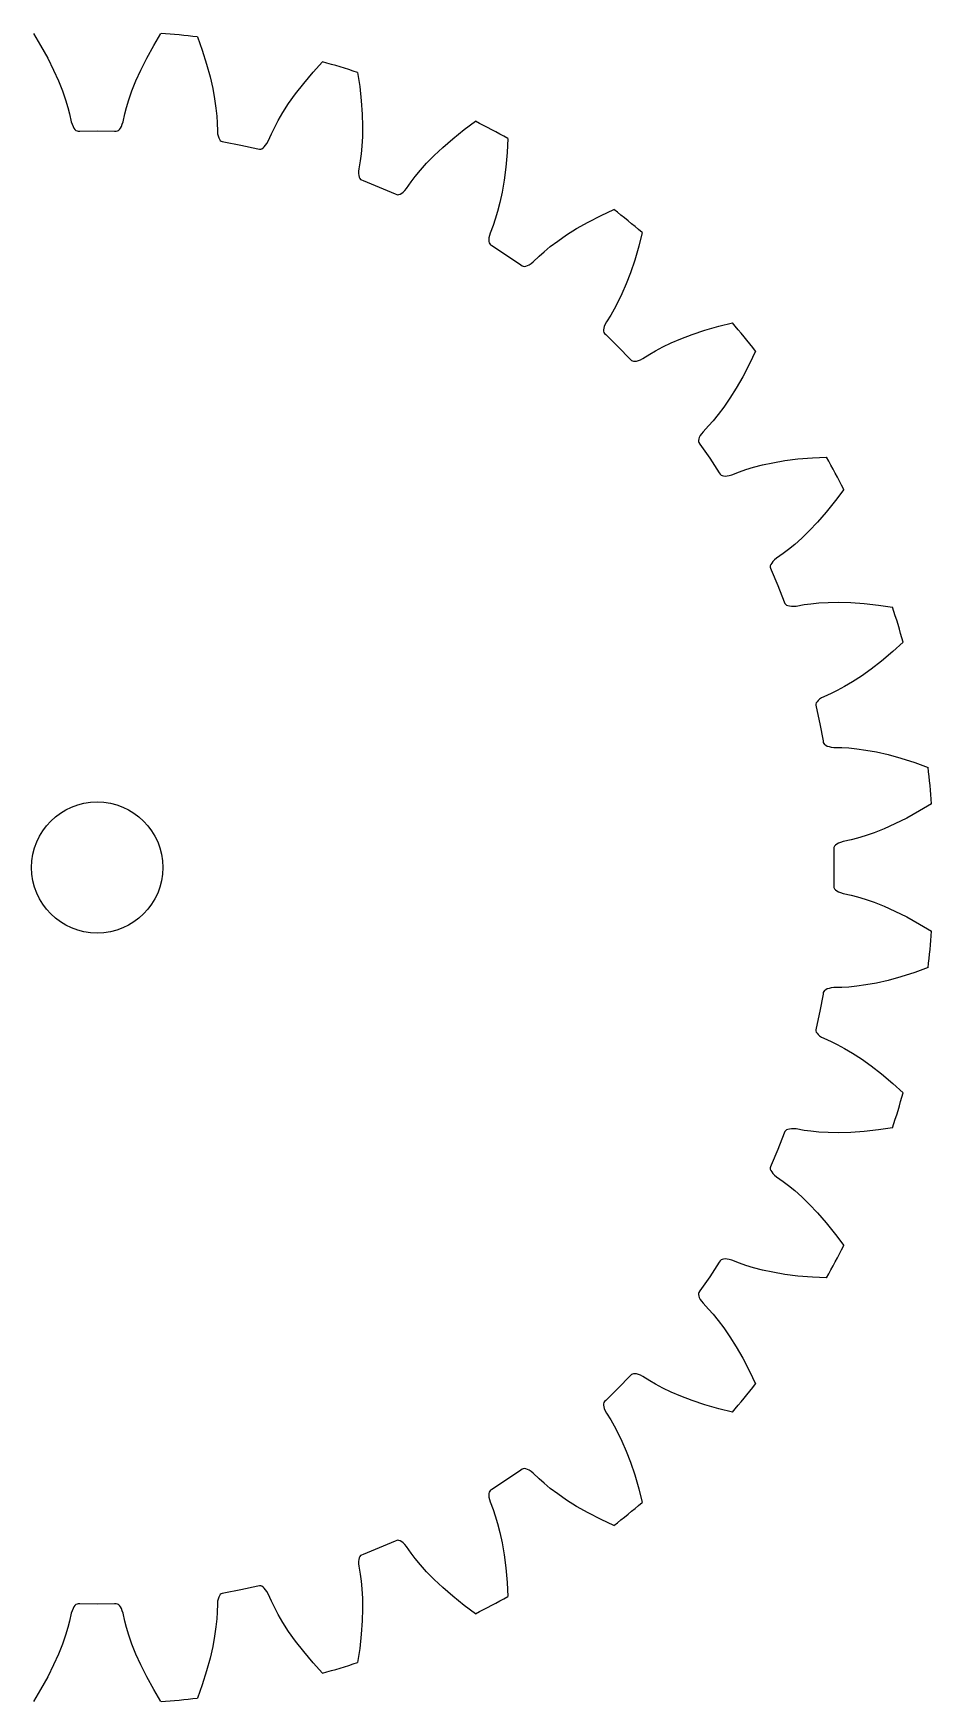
# Model space of a CAD drawing. Extents: x 10.6 to 61.4, y -25.4 to 25.4.
# Drawn here: x 34.1 to 61.4, y -25.4 to 25.4 of the extents above; entities that cross this region are included whole.
import ezdxf

# ---------------------------------------------------------------- set-up
doc = ezdxf.new("R2010")
doc.units = 0

msp = doc.modelspace()

# ---------------------------------------------------------------- linework, layer by layer
msp.add_circle((36, 0), 2)
msp.add_circle((36, 0), 2)
at = {"layer": 'layer0'}
for p, q in [((34.056, 25.426), (34.277, 25.059)), ((34.277, 25.059), (34.492, 24.67)), ((37.508, 24.67), (37.723, 25.059)), ((37.723, 25.059), (37.944, 25.426)), ((39.053, 25.317), (39.199, 24.914)), ((34.492, 24.67), (34.672, 24.309)), ((37.328, 24.309), (37.508, 24.67)), ((39.199, 24.914), (39.334, 24.49)), ((39.334, 24.49), (39.44, 24.101)), ((42.579, 24.242), (42.867, 24.558)), ((34.672, 24.309), (34.82, 23.976)), ((34.82, 23.976), (34.94, 23.674)), ((37.06, 23.674), (37.18, 23.976)), ((37.18, 23.976), (37.328, 24.309)), ((39.44, 24.101), (39.521, 23.745)), ((42.045, 23.583), (42.292, 23.902)), ((42.292, 23.902), (42.579, 24.242)), ((43.934, 24.234), (43.998, 23.811)), ((34.94, 23.674), (35.035, 23.404)), ((35.035, 23.404), (35.105, 23.171)), ((36.895, 23.171), (36.965, 23.404)), ((36.965, 23.404), (37.06, 23.674)), ((39.521, 23.745), (39.579, 23.426)), ((39.579, 23.426), (39.619, 23.143)), ((41.834, 23.285), (42.045, 23.583)), ((43.998, 23.811), (44.047, 23.369)), ((35.105, 23.171), (35.157, 22.971)), ((35.157, 22.971), (35.212, 22.728)), ((36.788, 22.728), (36.843, 22.971)), ((36.843, 22.971), (36.895, 23.171)), ((39.619, 23.143), (39.643, 22.9)), ((39.643, 22.9), (39.655, 22.694)), ((41.513, 22.766), (41.658, 23.012)), ((41.658, 23.012), (41.834, 23.285)), ((44.047, 23.369), (44.075, 22.967)), ((44.075, 22.967), (44.085, 22.602)), ((35.212, 22.728), (35.237, 22.654)), ((35.237, 22.654), (35.263, 22.591)), ((35.263, 22.591), (35.292, 22.539)), ((35.292, 22.539), (35.322, 22.498)), ((35.322, 22.498), (35.354, 22.468)), ((35.354, 22.468), (35.386, 22.45)), ((35.386, 22.45), (35.419, 22.443)), ((35.419, 22.443), (35.472, 22.444)), ((35.472, 22.444), (36, 22.45)), ((36, 22.45), (36.528, 22.444)), ((36.528, 22.444), (36.581, 22.443)), ((36.581, 22.443), (36.614, 22.45)), ((36.614, 22.45), (36.646, 22.468)), ((36.646, 22.468), (36.678, 22.498)), ((36.678, 22.498), (36.708, 22.539)), ((36.708, 22.539), (36.737, 22.591)), ((36.737, 22.591), (36.763, 22.654)), ((36.763, 22.654), (36.788, 22.728)), ((39.655, 22.694), (39.662, 22.445)), ((39.662, 22.445), (39.671, 22.368)), ((41.308, 22.365), (41.398, 22.551)), ((41.398, 22.551), (41.513, 22.766)), ((44.085, 22.602), (44.081, 22.277)), ((46.834, 22.215), (47.182, 22.493)), ((47.182, 22.493), (47.526, 22.746)), ((39.671, 22.368), (39.685, 22.301)), ((39.685, 22.301), (39.703, 22.244)), ((39.703, 22.244), (39.724, 22.198)), ((39.724, 22.198), (39.75, 22.163)), ((39.75, 22.163), (39.778, 22.138)), ((39.778, 22.138), (39.808, 22.125)), ((39.808, 22.125), (39.861, 22.116)), ((39.861, 22.116), (40.38, 22.019)), ((40.38, 22.019), (40.896, 21.91)), ((40.896, 21.91), (40.949, 21.898)), ((40.949, 21.898), (40.982, 21.899)), ((40.982, 21.899), (41.017, 21.911)), ((41.017, 21.911), (41.054, 21.934)), ((41.054, 21.934), (41.092, 21.968)), ((41.092, 21.968), (41.13, 22.013)), ((41.13, 22.013), (41.168, 22.07)), ((41.168, 22.07), (41.206, 22.138)), ((41.206, 22.138), (41.308, 22.365)), ((44.065, 21.992), (44.041, 21.749)), ((44.081, 22.277), (44.065, 21.992)), ((46.265, 21.699), (46.53, 21.95)), ((46.53, 21.95), (46.834, 22.215)), ((48.509, 22.221), (48.49, 21.793)), ((44.012, 21.545), (43.97, 21.299)), ((44.041, 21.749), (44.012, 21.545)), ((45.848, 21.253), (46.039, 21.466)), ((46.039, 21.466), (46.265, 21.699)), ((48.49, 21.793), (48.452, 21.35)), ((43.97, 21.299), (43.964, 21.222)), ((43.964, 21.222), (43.964, 21.153)), ((43.964, 21.153), (43.971, 21.094)), ((43.971, 21.094), (43.984, 21.045)), ((43.984, 21.045), (44.001, 21.005)), ((44.001, 21.005), (44.024, 20.976)), ((44.024, 20.976), (44.051, 20.957)), ((44.051, 20.957), (44.101, 20.937)), ((44.101, 20.937), (44.591, 20.741)), ((45.425, 20.696), (45.569, 20.9)), ((45.569, 20.9), (45.694, 21.065)), ((45.694, 21.065), (45.848, 21.253)), ((48.401, 20.95), (48.339, 20.59)), ((48.452, 21.35), (48.401, 20.95)), ((44.591, 20.741), (45.076, 20.534)), ((45.076, 20.534), (45.126, 20.512)), ((45.126, 20.512), (45.158, 20.506)), ((45.158, 20.506), (45.195, 20.511)), ((45.195, 20.511), (45.236, 20.526)), ((45.236, 20.526), (45.279, 20.552)), ((45.279, 20.552), (45.326, 20.589)), ((45.326, 20.589), (45.375, 20.637)), ((45.375, 20.637), (45.425, 20.696)), ((48.339, 20.59), (48.271, 20.273)), ((48.2, 19.996), (48.129, 19.763)), ((48.271, 20.273), (48.2, 19.996)), ((50.96, 19.674), (51.355, 19.879)), ((51.355, 19.879), (51.742, 20.06)), ((47.972, 19.335), (47.951, 19.26)), ((48.061, 19.568), (47.972, 19.335)), ((48.129, 19.763), (48.061, 19.568)), ((50.301, 19.28), (50.61, 19.474)), ((50.61, 19.474), (50.96, 19.674)), ((52.604, 19.354), (52.501, 18.938)), ((47.938, 19.193), (47.933, 19.134)), ((47.933, 19.134), (47.936, 19.083)), ((47.936, 19.083), (47.946, 19.041)), ((47.951, 19.26), (47.938, 19.193)), ((47.946, 19.041), (47.962, 19.008)), ((47.962, 19.008), (47.985, 18.983)), ((47.985, 18.983), (48.03, 18.955)), ((48.03, 18.955), (48.473, 18.666)), ((49.617, 18.769), (49.806, 18.924)), ((49.806, 18.924), (50.034, 19.095)), ((50.034, 19.095), (50.301, 19.28)), ((52.501, 18.938), (52.378, 18.511)), ((48.473, 18.666), (48.908, 18.368)), ((48.908, 18.368), (48.952, 18.337)), ((48.952, 18.337), (48.983, 18.325)), ((48.983, 18.325), (49.02, 18.323)), ((49.02, 18.323), (49.063, 18.33)), ((49.063, 18.33), (49.111, 18.347)), ((49.111, 18.347), (49.163, 18.374)), ((49.163, 18.374), (49.221, 18.412)), ((49.221, 18.412), (49.282, 18.46)), ((49.282, 18.46), (49.463, 18.631)), ((49.463, 18.631), (49.617, 18.769)), ((52.378, 18.511), (52.25, 18.128)), ((52.25, 18.128), (52.119, 17.787)), ((51.991, 17.489), (51.867, 17.232)), ((52.119, 17.787), (51.991, 17.489)), ((51.647, 16.839), (51.514, 16.628)), ((51.752, 17.017), (51.647, 16.839)), ((51.867, 17.232), (51.752, 17.017)), ((51.437, 16.438), (51.429, 16.388)), ((51.429, 16.388), (51.431, 16.345)), ((51.431, 16.345), (51.44, 16.309)), ((51.453, 16.495), (51.437, 16.438)), ((51.44, 16.309), (51.458, 16.281)), ((51.479, 16.559), (51.453, 16.495)), ((51.458, 16.281), (51.497, 16.243)), ((51.514, 16.628), (51.479, 16.559)), ((54.128, 16.25), (54.511, 16.378)), ((54.511, 16.378), (54.938, 16.501)), ((54.938, 16.501), (55.354, 16.604)), ((51.497, 16.243), (51.875, 15.875)), ((51.875, 15.875), (52.243, 15.497)), ((53.017, 15.752), (53.232, 15.867)), ((53.232, 15.867), (53.489, 15.991)), ((53.489, 15.991), (53.787, 16.119)), ((53.787, 16.119), (54.128, 16.25)), ((52.243, 15.497), (52.281, 15.458)), ((52.281, 15.458), (52.309, 15.44)), ((52.309, 15.44), (52.345, 15.431)), ((52.345, 15.431), (52.388, 15.429)), ((52.388, 15.429), (52.438, 15.437)), ((52.438, 15.437), (52.495, 15.453)), ((52.495, 15.453), (52.559, 15.479)), ((52.559, 15.479), (52.628, 15.514)), ((52.628, 15.514), (52.839, 15.647)), ((52.839, 15.647), (53.017, 15.752)), ((55.879, 15.355), (55.674, 14.96)), ((56.06, 15.742), (55.879, 15.355)), ((55.674, 14.96), (55.474, 14.61)), ((55.28, 14.301), (55.095, 14.034)), ((55.474, 14.61), (55.28, 14.301)), ((54.924, 13.806), (54.769, 13.617)), ((55.095, 14.034), (54.924, 13.806)), ((54.46, 13.282), (54.412, 13.221)), ((54.631, 13.463), (54.46, 13.282)), ((54.769, 13.617), (54.631, 13.463)), ((54.33, 13.063), (54.323, 13.02)), ((54.323, 13.02), (54.325, 12.983)), ((54.325, 12.983), (54.337, 12.952)), ((54.347, 13.111), (54.33, 13.063)), ((54.337, 12.952), (54.368, 12.908)), ((54.374, 13.163), (54.347, 13.111)), ((54.368, 12.908), (54.666, 12.473)), ((54.412, 13.221), (54.374, 13.163)), ((54.666, 12.473), (54.955, 12.03)), ((55.996, 12.2), (56.273, 12.271)), ((56.273, 12.271), (56.59, 12.339)), ((56.59, 12.339), (56.95, 12.401)), ((56.95, 12.401), (57.35, 12.452)), ((57.35, 12.452), (57.793, 12.49)), ((57.793, 12.49), (58.221, 12.509)), ((54.955, 12.03), (54.983, 11.985)), ((54.983, 11.985), (55.008, 11.962)), ((55.008, 11.962), (55.041, 11.946)), ((55.041, 11.946), (55.083, 11.936)), ((55.083, 11.936), (55.134, 11.933)), ((55.134, 11.933), (55.193, 11.938)), ((55.193, 11.938), (55.26, 11.951)), ((55.26, 11.951), (55.335, 11.972)), ((55.335, 11.972), (55.568, 12.061)), ((55.568, 12.061), (55.763, 12.129)), ((55.763, 12.129), (55.996, 12.2)), ((58.746, 11.526), (58.493, 11.182)), ((58.215, 10.834), (57.95, 10.53)), ((58.493, 11.182), (58.215, 10.834)), ((57.699, 10.265), (57.466, 10.039)), ((57.95, 10.53), (57.699, 10.265)), ((57.065, 9.694), (56.9, 9.569)), ((57.253, 9.848), (57.065, 9.694)), ((57.466, 10.039), (57.253, 9.848)), ((56.511, 9.195), (56.506, 9.158)), ((56.506, 9.158), (56.512, 9.126)), ((56.526, 9.236), (56.511, 9.195)), ((56.552, 9.279), (56.526, 9.236)), ((56.589, 9.326), (56.552, 9.279)), ((56.637, 9.375), (56.589, 9.326)), ((56.696, 9.425), (56.637, 9.375)), ((56.9, 9.569), (56.696, 9.425)), ((56.512, 9.126), (56.534, 9.076)), ((56.534, 9.076), (56.741, 8.591)), ((56.741, 8.591), (56.937, 8.101)), ((56.937, 8.101), (56.957, 8.051)), ((56.957, 8.051), (56.976, 8.024)), ((56.976, 8.024), (57.005, 8.001)), ((57.005, 8.001), (57.045, 7.984)), ((57.045, 7.984), (57.094, 7.971)), ((57.094, 7.971), (57.153, 7.964)), ((57.153, 7.964), (57.222, 7.964)), ((57.222, 7.964), (57.299, 7.97)), ((57.299, 7.97), (57.545, 8.012)), ((57.545, 8.012), (57.749, 8.041)), ((57.749, 8.041), (57.992, 8.065)), ((57.992, 8.065), (58.277, 8.081)), ((58.277, 8.081), (58.602, 8.085)), ((58.602, 8.085), (58.967, 8.075)), ((58.967, 8.075), (59.369, 8.047)), ((59.369, 8.047), (59.811, 7.998)), ((59.811, 7.998), (60.234, 7.934)), ((60.558, 6.867), (60.242, 6.579)), ((59.902, 6.292), (59.583, 6.045)), ((60.242, 6.579), (59.902, 6.292)), ((59.012, 5.658), (58.766, 5.513)), ((59.285, 5.834), (59.012, 5.658)), ((59.583, 6.045), (59.285, 5.834)), ((57.968, 5.092), (57.934, 5.054)), ((58.013, 5.13), (57.968, 5.092)), ((58.07, 5.168), (58.013, 5.13)), ((58.138, 5.206), (58.07, 5.168)), ((58.365, 5.308), (58.138, 5.206)), ((58.551, 5.398), (58.365, 5.308)), ((58.766, 5.513), (58.551, 5.398)), ((57.899, 4.982), (57.898, 4.949)), ((57.898, 4.949), (57.91, 4.896)), ((57.911, 5.017), (57.899, 4.982)), ((57.91, 4.896), (58.019, 4.38)), ((57.934, 5.054), (57.911, 5.017)), ((58.019, 4.38), (58.116, 3.861)), ((58.116, 3.861), (58.125, 3.808)), ((58.125, 3.808), (58.138, 3.778)), ((58.138, 3.778), (58.163, 3.75)), ((58.163, 3.75), (58.198, 3.724)), ((58.198, 3.724), (58.244, 3.703)), ((58.244, 3.703), (58.301, 3.685)), ((58.301, 3.685), (58.368, 3.671)), ((58.368, 3.671), (58.445, 3.662)), ((58.445, 3.662), (58.694, 3.655)), ((58.694, 3.655), (58.9, 3.643)), ((58.9, 3.643), (59.143, 3.619)), ((59.143, 3.619), (59.426, 3.579)), ((59.426, 3.579), (59.745, 3.521)), ((59.745, 3.521), (60.101, 3.44)), ((60.101, 3.44), (60.49, 3.334)), ((60.49, 3.334), (60.914, 3.199)), ((60.914, 3.199), (61.317, 3.053)), ((61.059, 1.723), (60.67, 1.508)), ((61.426, 1.944), (61.059, 1.723)), ((59.674, 1.06), (59.404, 0.965)), ((59.976, 1.18), (59.674, 1.06)), ((60.309, 1.328), (59.976, 1.18)), ((60.67, 1.508), (60.309, 1.328)), ((58.45, 0.614), (58.443, 0.581)), ((58.443, 0.581), (58.444, 0.528)), ((58.444, 0.528), (58.45, 0)), ((58.468, 0.646), (58.45, 0.614)), ((58.498, 0.678), (58.468, 0.646)), ((58.539, 0.708), (58.498, 0.678)), ((58.591, 0.737), (58.539, 0.708)), ((58.654, 0.763), (58.591, 0.737)), ((58.728, 0.788), (58.654, 0.763)), ((58.971, 0.843), (58.728, 0.788)), ((59.171, 0.895), (58.971, 0.843)), ((59.404, 0.965), (59.171, 0.895)), ((58.45, 0), (58.444, -0.528)), ((58.444, -0.528), (58.443, -0.581)), ((58.443, -0.581), (58.45, -0.614)), ((58.45, -0.614), (58.468, -0.646)), ((58.468, -0.646), (58.498, -0.678)), ((58.498, -0.678), (58.539, -0.708)), ((58.539, -0.708), (58.591, -0.737)), ((58.591, -0.737), (58.654, -0.763)), ((58.654, -0.763), (58.728, -0.788)), ((58.728, -0.788), (58.971, -0.843)), ((58.971, -0.843), (59.171, -0.895)), ((59.171, -0.895), (59.404, -0.965)), ((59.404, -0.965), (59.674, -1.06)), ((59.674, -1.06), (59.976, -1.18)), ((59.976, -1.18), (60.309, -1.328)), ((60.309, -1.328), (60.67, -1.508)), ((60.67, -1.508), (61.059, -1.723)), ((61.059, -1.723), (61.426, -1.944)), ((59.745, -3.521), (59.426, -3.579)), ((60.101, -3.44), (59.745, -3.521)), ((60.49, -3.334), (60.101, -3.44)), ((60.914, -3.199), (60.49, -3.334)), ((61.317, -3.053), (60.914, -3.199)), ((58.116, -3.861), (58.019, -4.38)), ((58.125, -3.808), (58.116, -3.861)), ((58.138, -3.778), (58.125, -3.808)), ((58.163, -3.75), (58.138, -3.778)), ((58.198, -3.724), (58.163, -3.75)), ((58.244, -3.703), (58.198, -3.724)), ((58.301, -3.685), (58.244, -3.703)), ((58.368, -3.671), (58.301, -3.685)), ((58.445, -3.662), (58.368, -3.671)), ((58.694, -3.655), (58.445, -3.662)), ((58.9, -3.643), (58.694, -3.655)), ((59.143, -3.619), (58.9, -3.643)), ((59.426, -3.579), (59.143, -3.619)), ((58.019, -4.38), (57.91, -4.896)), ((57.91, -4.896), (57.898, -4.949)), ((57.898, -4.949), (57.899, -4.982)), ((57.899, -4.982), (57.911, -5.017)), ((57.911, -5.017), (57.934, -5.054)), ((57.934, -5.054), (57.968, -5.092)), ((57.968, -5.092), (58.013, -5.13)), ((58.013, -5.13), (58.07, -5.168)), ((58.07, -5.168), (58.138, -5.206)), ((58.138, -5.206), (58.365, -5.308)), ((58.365, -5.308), (58.551, -5.398)), ((58.551, -5.398), (58.766, -5.513)), ((58.766, -5.513), (59.012, -5.658)), ((59.012, -5.658), (59.285, -5.834)), ((59.285, -5.834), (59.583, -6.045)), ((59.583, -6.045), (59.902, -6.292)), ((59.902, -6.292), (60.242, -6.579)), ((60.242, -6.579), (60.558, -6.867)), ((56.937, -8.101), (56.741, -8.591)), ((56.957, -8.051), (56.937, -8.101)), ((56.976, -8.024), (56.957, -8.051)), ((57.005, -8.001), (56.976, -8.024)), ((57.045, -7.984), (57.005, -8.001)), ((57.094, -7.971), (57.045, -7.984)), ((57.153, -7.964), (57.094, -7.971)), ((57.222, -7.964), (57.153, -7.964)), ((57.299, -7.97), (57.222, -7.964)), ((57.545, -8.012), (57.299, -7.97)), ((57.749, -8.041), (57.545, -8.012)), ((57.992, -8.065), (57.749, -8.041)), ((58.277, -8.081), (57.992, -8.065)), ((58.602, -8.085), (58.277, -8.081)), ((58.967, -8.075), (58.602, -8.085)), ((59.369, -8.047), (58.967, -8.075)), ((59.811, -7.998), (59.369, -8.047)), ((60.234, -7.934), (59.811, -7.998)), ((56.741, -8.591), (56.534, -9.076)), ((56.512, -9.126), (56.506, -9.158)), ((56.534, -9.076), (56.512, -9.126)), ((56.506, -9.158), (56.511, -9.195)), ((56.511, -9.195), (56.526, -9.236)), ((56.526, -9.236), (56.552, -9.279)), ((56.552, -9.279), (56.589, -9.326)), ((56.589, -9.326), (56.637, -9.375)), ((56.637, -9.375), (56.696, -9.425)), ((56.696, -9.425), (56.9, -9.569)), ((56.9, -9.569), (57.065, -9.694)), ((57.065, -9.694), (57.253, -9.848)), ((57.253, -9.848), (57.466, -10.039)), ((57.466, -10.039), (57.699, -10.265)), ((57.699, -10.265), (57.95, -10.53)), ((57.95, -10.53), (58.215, -10.834)), ((58.215, -10.834), (58.493, -11.182)), ((58.493, -11.182), (58.746, -11.526)), ((54.955, -12.03), (54.666, -12.473)), ((54.983, -11.985), (54.955, -12.03)), ((55.008, -11.962), (54.983, -11.985)), ((55.041, -11.946), (55.008, -11.962)), ((55.083, -11.936), (55.041, -11.946)), ((55.134, -11.933), (55.083, -11.936)), ((55.193, -11.938), (55.134, -11.933)), ((55.26, -11.951), (55.193, -11.938)), ((55.335, -11.972), (55.26, -11.951)), ((55.568, -12.061), (55.335, -11.972)), ((55.763, -12.129), (55.568, -12.061)), ((55.996, -12.2), (55.763, -12.129)), ((56.273, -12.271), (55.996, -12.2)), ((54.666, -12.473), (54.368, -12.908)), ((56.59, -12.339), (56.273, -12.271)), ((56.95, -12.401), (56.59, -12.339)), ((57.35, -12.452), (56.95, -12.401)), ((57.793, -12.49), (57.35, -12.452)), ((58.221, -12.509), (57.793, -12.49)), ((54.325, -12.983), (54.323, -13.02)), ((54.323, -13.02), (54.33, -13.063)), ((54.337, -12.952), (54.325, -12.983)), ((54.33, -13.063), (54.347, -13.111)), ((54.368, -12.908), (54.337, -12.952)), ((54.347, -13.111), (54.374, -13.163)), ((54.374, -13.163), (54.412, -13.221)), ((54.412, -13.221), (54.46, -13.282)), ((54.46, -13.282), (54.631, -13.463)), ((54.631, -13.463), (54.769, -13.617)), ((54.769, -13.617), (54.924, -13.806)), ((54.924, -13.806), (55.095, -14.034)), ((55.095, -14.034), (55.28, -14.301)), ((55.28, -14.301), (55.474, -14.61)), ((55.474, -14.61), (55.674, -14.96)), ((55.674, -14.96), (55.879, -15.355)), ((52.243, -15.497), (51.875, -15.875)), ((52.281, -15.458), (52.243, -15.497)), ((52.309, -15.44), (52.281, -15.458)), ((52.345, -15.431), (52.309, -15.44)), ((52.388, -15.429), (52.345, -15.431)), ((52.438, -15.437), (52.388, -15.429)), ((52.495, -15.453), (52.438, -15.437)), ((52.559, -15.479), (52.495, -15.453)), ((52.628, -15.514), (52.559, -15.479)), ((52.839, -15.647), (52.628, -15.514)), ((53.017, -15.752), (52.839, -15.647)), ((53.232, -15.867), (53.017, -15.752)), ((55.879, -15.355), (56.06, -15.742)), ((51.497, -16.243), (51.458, -16.281)), ((51.875, -15.875), (51.497, -16.243)), ((53.489, -15.991), (53.232, -15.867)), ((53.787, -16.119), (53.489, -15.991)), ((54.128, -16.25), (53.787, -16.119)), ((54.511, -16.378), (54.128, -16.25)), ((51.431, -16.345), (51.429, -16.388)), ((51.429, -16.388), (51.437, -16.438)), ((51.44, -16.309), (51.431, -16.345)), ((51.437, -16.438), (51.453, -16.495)), ((51.458, -16.281), (51.44, -16.309)), ((51.453, -16.495), (51.479, -16.559)), ((51.479, -16.559), (51.514, -16.628)), ((51.514, -16.628), (51.647, -16.839)), ((54.938, -16.501), (54.511, -16.378)), ((55.354, -16.604), (54.938, -16.501)), ((51.647, -16.839), (51.752, -17.017)), ((51.752, -17.017), (51.867, -17.232)), ((51.867, -17.232), (51.991, -17.489)), ((51.991, -17.489), (52.119, -17.787)), ((52.119, -17.787), (52.25, -18.128)), ((52.25, -18.128), (52.378, -18.511)), ((48.473, -18.666), (48.03, -18.955)), ((48.908, -18.368), (48.473, -18.666)), ((48.952, -18.337), (48.908, -18.368)), ((48.983, -18.325), (48.952, -18.337)), ((49.02, -18.323), (48.983, -18.325)), ((49.063, -18.33), (49.02, -18.323)), ((49.111, -18.347), (49.063, -18.33)), ((49.163, -18.374), (49.111, -18.347)), ((49.221, -18.412), (49.163, -18.374)), ((49.282, -18.46), (49.221, -18.412)), ((49.463, -18.631), (49.282, -18.46)), ((49.617, -18.769), (49.463, -18.631)), ((49.806, -18.924), (49.617, -18.769)), ((52.378, -18.511), (52.501, -18.938)), ((47.936, -19.083), (47.933, -19.134)), ((47.933, -19.134), (47.938, -19.193)), ((47.946, -19.041), (47.936, -19.083)), ((47.938, -19.193), (47.951, -19.26)), ((47.962, -19.008), (47.946, -19.041)), ((47.951, -19.26), (47.972, -19.335)), ((47.985, -18.983), (47.962, -19.008)), ((48.03, -18.955), (47.985, -18.983)), ((50.034, -19.095), (49.806, -18.924)), ((50.301, -19.28), (50.034, -19.095)), ((50.61, -19.474), (50.301, -19.28)), ((52.501, -18.938), (52.604, -19.354)), ((47.972, -19.335), (48.061, -19.568)), ((48.061, -19.568), (48.129, -19.763)), ((48.129, -19.763), (48.2, -19.996)), ((50.96, -19.674), (50.61, -19.474)), ((51.355, -19.879), (50.96, -19.674)), ((48.2, -19.996), (48.271, -20.273)), ((48.271, -20.273), (48.339, -20.59)), ((51.742, -20.06), (51.355, -19.879)), ((44.591, -20.741), (44.101, -20.937)), ((45.076, -20.534), (44.591, -20.741)), ((45.126, -20.512), (45.076, -20.534)), ((45.158, -20.506), (45.126, -20.512)), ((45.195, -20.511), (45.158, -20.506)), ((45.236, -20.526), (45.195, -20.511)), ((45.279, -20.552), (45.236, -20.526)), ((45.326, -20.589), (45.279, -20.552)), ((45.375, -20.637), (45.326, -20.589)), ((45.425, -20.696), (45.375, -20.637)), ((45.569, -20.9), (45.425, -20.696)), ((48.339, -20.59), (48.401, -20.95)), ((43.971, -21.094), (43.964, -21.153)), ((43.964, -21.153), (43.964, -21.222)), ((43.964, -21.222), (43.97, -21.299)), ((43.97, -21.299), (44.012, -21.545)), ((43.984, -21.045), (43.971, -21.094)), ((44.001, -21.005), (43.984, -21.045)), ((44.024, -20.976), (44.001, -21.005)), ((44.051, -20.957), (44.024, -20.976)), ((44.101, -20.937), (44.051, -20.957)), ((45.694, -21.065), (45.569, -20.9)), ((45.848, -21.253), (45.694, -21.065)), ((46.039, -21.466), (45.848, -21.253)), ((48.401, -20.95), (48.452, -21.35)), ((48.452, -21.35), (48.49, -21.793)), ((44.012, -21.545), (44.041, -21.749)), ((44.041, -21.749), (44.065, -21.992)), ((46.265, -21.699), (46.039, -21.466)), ((46.53, -21.95), (46.265, -21.699)), ((48.49, -21.793), (48.509, -22.221)), ((39.671, -22.368), (39.662, -22.445)), ((39.685, -22.301), (39.671, -22.368)), ((39.703, -22.244), (39.685, -22.301)), ((39.724, -22.198), (39.703, -22.244)), ((39.75, -22.163), (39.724, -22.198)), ((39.778, -22.138), (39.75, -22.163)), ((39.808, -22.125), (39.778, -22.138)), ((39.861, -22.116), (39.808, -22.125)), ((40.38, -22.019), (39.861, -22.116)), ((40.896, -21.91), (40.38, -22.019)), ((40.949, -21.898), (40.896, -21.91)), ((40.982, -21.899), (40.949, -21.898)), ((41.017, -21.911), (40.982, -21.899)), ((41.054, -21.934), (41.017, -21.911)), ((41.092, -21.968), (41.054, -21.934)), ((41.13, -22.013), (41.092, -21.968)), ((41.168, -22.07), (41.13, -22.013)), ((41.206, -22.138), (41.168, -22.07)), ((41.308, -22.365), (41.206, -22.138)), ((41.398, -22.551), (41.308, -22.365)), ((44.065, -21.992), (44.081, -22.277)), ((44.081, -22.277), (44.085, -22.602)), ((46.834, -22.215), (46.53, -21.95)), ((47.182, -22.493), (46.834, -22.215)), ((35.212, -22.728), (35.157, -22.971)), ((35.237, -22.654), (35.212, -22.728)), ((35.263, -22.591), (35.237, -22.654)), ((35.292, -22.539), (35.263, -22.591)), ((35.322, -22.498), (35.292, -22.539)), ((35.354, -22.468), (35.322, -22.498)), ((35.386, -22.45), (35.354, -22.468)), ((35.419, -22.443), (35.386, -22.45)), ((35.472, -22.444), (35.419, -22.443)), ((36, -22.45), (35.472, -22.444)), ((36.528, -22.444), (36, -22.45)), ((36.581, -22.443), (36.528, -22.444)), ((36.614, -22.45), (36.581, -22.443)), ((36.646, -22.468), (36.614, -22.45)), ((36.678, -22.498), (36.646, -22.468)), ((36.708, -22.539), (36.678, -22.498)), ((36.737, -22.591), (36.708, -22.539)), ((36.763, -22.654), (36.737, -22.591)), ((36.788, -22.728), (36.763, -22.654)), ((36.843, -22.971), (36.788, -22.728)), ((39.655, -22.694), (39.643, -22.9)), ((39.662, -22.445), (39.655, -22.694)), ((41.513, -22.766), (41.398, -22.551)), ((41.658, -23.012), (41.513, -22.766)), ((44.085, -22.602), (44.075, -22.967)), ((47.526, -22.746), (47.182, -22.493)), ((35.105, -23.171), (35.035, -23.404)), ((35.157, -22.971), (35.105, -23.171)), ((36.895, -23.171), (36.843, -22.971)), ((36.965, -23.404), (36.895, -23.171)), ((39.619, -23.143), (39.579, -23.426)), ((39.643, -22.9), (39.619, -23.143)), ((41.834, -23.285), (41.658, -23.012)), ((42.045, -23.583), (41.834, -23.285)), ((44.047, -23.369), (43.998, -23.811)), ((44.075, -22.967), (44.047, -23.369)), ((34.94, -23.674), (34.82, -23.976)), ((35.035, -23.404), (34.94, -23.674)), ((37.06, -23.674), (36.965, -23.404)), ((37.18, -23.976), (37.06, -23.674)), ((39.521, -23.745), (39.44, -24.101)), ((39.579, -23.426), (39.521, -23.745)), ((42.292, -23.902), (42.045, -23.583)), ((43.998, -23.811), (43.934, -24.234)), ((34.672, -24.309), (34.492, -24.67)), ((34.82, -23.976), (34.672, -24.309)), ((37.328, -24.309), (37.18, -23.976)), ((37.508, -24.67), (37.328, -24.309)), ((39.44, -24.101), (39.334, -24.49)), ((42.579, -24.242), (42.292, -23.902)), ((42.867, -24.558), (42.579, -24.242)), ((34.492, -24.67), (34.277, -25.059)), ((37.723, -25.059), (37.508, -24.67)), ((39.199, -24.914), (39.053, -25.317)), ((39.334, -24.49), (39.199, -24.914)), ((34.277, -25.059), (34.056, -25.426)), ((37.944, -25.426), (37.723, -25.059))]:
    msp.add_line(p, q, dxfattribs=at)
for start, end in [(83.1231, 85.6269), (71.8731, 74.3769), (60.6231, 63.1269), (49.3731, 51.8769), (38.1231, 40.6269), (26.8731, 29.3769), (15.6231, 18.1269), (4.3731, 6.8769), (353.1231, 355.6269), (341.8731, 344.3769), (330.6231, 333.1269), (319.3731, 321.8769), (308.1231, 310.6269), (296.8731, 299.3769), (285.6231, 288.1269), (274.3731, 276.8769)]:
    msp.add_arc((36, 0), 25.5, start, end, dxfattribs=at)
at = {"layer": 'layer1'}
for p, q in [((34.056, 25.426), (34.277, 25.059)), ((34.277, 25.059), (34.492, 24.67)), ((37.508, 24.67), (37.723, 25.059)), ((37.723, 25.059), (37.944, 25.426)), ((39.053, 25.317), (39.199, 24.914)), ((34.492, 24.67), (34.672, 24.309)), ((37.328, 24.309), (37.508, 24.67)), ((39.199, 24.914), (39.334, 24.49)), ((39.334, 24.49), (39.44, 24.101)), ((42.579, 24.242), (42.867, 24.558)), ((34.672, 24.309), (34.82, 23.976)), ((34.82, 23.976), (34.94, 23.674)), ((37.06, 23.674), (37.18, 23.976)), ((37.18, 23.976), (37.328, 24.309)), ((39.44, 24.101), (39.521, 23.745)), ((42.045, 23.583), (42.292, 23.902)), ((42.292, 23.902), (42.579, 24.242)), ((43.934, 24.234), (43.998, 23.811)), ((34.94, 23.674), (35.035, 23.404)), ((35.035, 23.404), (35.105, 23.171)), ((36.895, 23.171), (36.965, 23.404)), ((36.965, 23.404), (37.06, 23.674)), ((39.521, 23.745), (39.579, 23.426)), ((39.579, 23.426), (39.619, 23.143)), ((41.834, 23.285), (42.045, 23.583)), ((43.998, 23.811), (44.047, 23.369)), ((35.105, 23.171), (35.157, 22.971)), ((35.157, 22.971), (35.212, 22.728)), ((36.788, 22.728), (36.843, 22.971)), ((36.843, 22.971), (36.895, 23.171)), ((39.619, 23.143), (39.643, 22.9)), ((39.643, 22.9), (39.655, 22.694)), ((41.513, 22.766), (41.658, 23.012)), ((41.658, 23.012), (41.834, 23.285)), ((44.047, 23.369), (44.075, 22.967)), ((44.075, 22.967), (44.085, 22.602)), ((35.212, 22.728), (35.237, 22.654)), ((35.237, 22.654), (35.263, 22.591)), ((35.263, 22.591), (35.292, 22.539)), ((35.292, 22.539), (35.322, 22.498)), ((35.322, 22.498), (35.354, 22.468)), ((35.354, 22.468), (35.386, 22.45)), ((35.386, 22.45), (35.419, 22.443)), ((35.419, 22.443), (35.472, 22.444)), ((35.472, 22.444), (36, 22.45)), ((36, 22.45), (36.528, 22.444)), ((36.528, 22.444), (36.581, 22.443)), ((36.581, 22.443), (36.614, 22.45)), ((36.614, 22.45), (36.646, 22.468)), ((36.646, 22.468), (36.678, 22.498)), ((36.678, 22.498), (36.708, 22.539)), ((36.708, 22.539), (36.737, 22.591)), ((36.737, 22.591), (36.763, 22.654)), ((36.763, 22.654), (36.788, 22.728)), ((39.655, 22.694), (39.662, 22.445)), ((39.662, 22.445), (39.671, 22.368)), ((41.308, 22.365), (41.398, 22.551)), ((41.398, 22.551), (41.513, 22.766)), ((44.085, 22.602), (44.081, 22.277)), ((46.834, 22.215), (47.182, 22.493)), ((47.182, 22.493), (47.526, 22.746)), ((39.671, 22.368), (39.685, 22.301)), ((39.685, 22.301), (39.703, 22.244)), ((39.703, 22.244), (39.724, 22.198)), ((39.724, 22.198), (39.75, 22.163)), ((39.75, 22.163), (39.778, 22.138)), ((39.778, 22.138), (39.808, 22.125)), ((39.808, 22.125), (39.861, 22.116)), ((39.861, 22.116), (40.38, 22.019)), ((40.38, 22.019), (40.896, 21.91)), ((40.896, 21.91), (40.949, 21.898)), ((40.949, 21.898), (40.982, 21.899)), ((40.982, 21.899), (41.017, 21.911)), ((41.017, 21.911), (41.054, 21.934)), ((41.054, 21.934), (41.092, 21.968)), ((41.092, 21.968), (41.13, 22.013)), ((41.13, 22.013), (41.168, 22.07)), ((41.168, 22.07), (41.206, 22.138)), ((41.206, 22.138), (41.308, 22.365)), ((44.065, 21.992), (44.041, 21.749)), ((44.081, 22.277), (44.065, 21.992)), ((46.265, 21.699), (46.53, 21.95)), ((46.53, 21.95), (46.834, 22.215)), ((48.509, 22.221), (48.49, 21.793)), ((44.012, 21.545), (43.97, 21.299)), ((44.041, 21.749), (44.012, 21.545)), ((45.848, 21.253), (46.039, 21.466)), ((46.039, 21.466), (46.265, 21.699)), ((48.49, 21.793), (48.452, 21.35)), ((43.97, 21.299), (43.964, 21.222)), ((43.964, 21.222), (43.964, 21.153)), ((43.964, 21.153), (43.971, 21.094)), ((43.971, 21.094), (43.984, 21.045)), ((43.984, 21.045), (44.001, 21.005)), ((44.001, 21.005), (44.024, 20.976)), ((44.024, 20.976), (44.051, 20.957)), ((44.051, 20.957), (44.101, 20.937)), ((44.101, 20.937), (44.591, 20.741)), ((45.425, 20.696), (45.569, 20.9)), ((45.569, 20.9), (45.694, 21.065)), ((45.694, 21.065), (45.848, 21.253)), ((48.401, 20.95), (48.339, 20.59)), ((48.452, 21.35), (48.401, 20.95)), ((44.591, 20.741), (45.076, 20.534)), ((45.076, 20.534), (45.126, 20.512)), ((45.126, 20.512), (45.158, 20.506)), ((45.158, 20.506), (45.195, 20.511)), ((45.195, 20.511), (45.236, 20.526)), ((45.236, 20.526), (45.279, 20.552)), ((45.279, 20.552), (45.326, 20.589)), ((45.326, 20.589), (45.375, 20.637)), ((45.375, 20.637), (45.425, 20.696)), ((48.339, 20.59), (48.271, 20.273)), ((48.2, 19.996), (48.129, 19.763)), ((48.271, 20.273), (48.2, 19.996)), ((50.96, 19.674), (51.355, 19.879)), ((51.355, 19.879), (51.742, 20.06)), ((47.972, 19.335), (47.951, 19.26)), ((48.061, 19.568), (47.972, 19.335)), ((48.129, 19.763), (48.061, 19.568)), ((50.301, 19.28), (50.61, 19.474)), ((50.61, 19.474), (50.96, 19.674)), ((52.604, 19.354), (52.501, 18.938)), ((47.938, 19.193), (47.933, 19.134)), ((47.933, 19.134), (47.936, 19.083)), ((47.936, 19.083), (47.946, 19.041)), ((47.951, 19.26), (47.938, 19.193)), ((47.946, 19.041), (47.962, 19.008)), ((47.962, 19.008), (47.985, 18.983)), ((47.985, 18.983), (48.03, 18.955)), ((48.03, 18.955), (48.473, 18.666)), ((49.617, 18.769), (49.806, 18.924)), ((49.806, 18.924), (50.034, 19.095)), ((50.034, 19.095), (50.301, 19.28)), ((52.501, 18.938), (52.378, 18.511)), ((48.473, 18.666), (48.908, 18.368)), ((48.908, 18.368), (48.952, 18.337)), ((48.952, 18.337), (48.983, 18.325)), ((48.983, 18.325), (49.02, 18.323)), ((49.02, 18.323), (49.063, 18.33)), ((49.063, 18.33), (49.111, 18.347)), ((49.111, 18.347), (49.163, 18.374)), ((49.163, 18.374), (49.221, 18.412)), ((49.221, 18.412), (49.282, 18.46)), ((49.282, 18.46), (49.463, 18.631)), ((49.463, 18.631), (49.617, 18.769)), ((52.378, 18.511), (52.25, 18.128)), ((52.25, 18.128), (52.119, 17.787)), ((51.991, 17.489), (51.867, 17.232)), ((52.119, 17.787), (51.991, 17.489)), ((51.647, 16.839), (51.514, 16.628)), ((51.752, 17.017), (51.647, 16.839)), ((51.867, 17.232), (51.752, 17.017)), ((51.437, 16.438), (51.429, 16.388)), ((51.429, 16.388), (51.431, 16.345)), ((51.431, 16.345), (51.44, 16.309)), ((51.453, 16.495), (51.437, 16.438)), ((51.44, 16.309), (51.458, 16.281)), ((51.479, 16.559), (51.453, 16.495)), ((51.458, 16.281), (51.497, 16.243)), ((51.514, 16.628), (51.479, 16.559)), ((54.128, 16.25), (54.511, 16.378)), ((54.511, 16.378), (54.938, 16.501)), ((54.938, 16.501), (55.354, 16.604)), ((51.497, 16.243), (51.875, 15.875)), ((51.875, 15.875), (52.243, 15.497)), ((53.017, 15.752), (53.232, 15.867)), ((53.232, 15.867), (53.489, 15.991)), ((53.489, 15.991), (53.787, 16.119)), ((53.787, 16.119), (54.128, 16.25)), ((52.243, 15.497), (52.281, 15.458)), ((52.281, 15.458), (52.309, 15.44)), ((52.309, 15.44), (52.345, 15.431)), ((52.345, 15.431), (52.388, 15.429)), ((52.388, 15.429), (52.438, 15.437)), ((52.438, 15.437), (52.495, 15.453)), ((52.495, 15.453), (52.559, 15.479)), ((52.559, 15.479), (52.628, 15.514)), ((52.628, 15.514), (52.839, 15.647)), ((52.839, 15.647), (53.017, 15.752)), ((55.879, 15.355), (55.674, 14.96)), ((56.06, 15.742), (55.879, 15.355)), ((55.674, 14.96), (55.474, 14.61)), ((55.28, 14.301), (55.095, 14.034)), ((55.474, 14.61), (55.28, 14.301)), ((54.924, 13.806), (54.769, 13.617)), ((55.095, 14.034), (54.924, 13.806)), ((54.46, 13.282), (54.412, 13.221)), ((54.631, 13.463), (54.46, 13.282)), ((54.769, 13.617), (54.631, 13.463)), ((54.33, 13.063), (54.323, 13.02)), ((54.323, 13.02), (54.325, 12.983)), ((54.325, 12.983), (54.337, 12.952)), ((54.347, 13.111), (54.33, 13.063)), ((54.337, 12.952), (54.368, 12.908)), ((54.374, 13.163), (54.347, 13.111)), ((54.368, 12.908), (54.666, 12.473)), ((54.412, 13.221), (54.374, 13.163)), ((54.666, 12.473), (54.955, 12.03)), ((55.996, 12.2), (56.273, 12.271)), ((56.273, 12.271), (56.59, 12.339)), ((56.59, 12.339), (56.95, 12.401)), ((56.95, 12.401), (57.35, 12.452)), ((57.35, 12.452), (57.793, 12.49)), ((57.793, 12.49), (58.221, 12.509)), ((54.955, 12.03), (54.983, 11.985)), ((54.983, 11.985), (55.008, 11.962)), ((55.008, 11.962), (55.041, 11.946)), ((55.041, 11.946), (55.083, 11.936)), ((55.083, 11.936), (55.134, 11.933)), ((55.134, 11.933), (55.193, 11.938)), ((55.193, 11.938), (55.26, 11.951)), ((55.26, 11.951), (55.335, 11.972)), ((55.335, 11.972), (55.568, 12.061)), ((55.568, 12.061), (55.763, 12.129)), ((55.763, 12.129), (55.996, 12.2)), ((58.746, 11.526), (58.493, 11.182)), ((58.215, 10.834), (57.95, 10.53)), ((58.493, 11.182), (58.215, 10.834)), ((57.699, 10.265), (57.466, 10.039)), ((57.95, 10.53), (57.699, 10.265)), ((57.065, 9.694), (56.9, 9.569)), ((57.253, 9.848), (57.065, 9.694)), ((57.466, 10.039), (57.253, 9.848)), ((56.511, 9.195), (56.506, 9.158)), ((56.506, 9.158), (56.512, 9.126)), ((56.526, 9.236), (56.511, 9.195)), ((56.552, 9.279), (56.526, 9.236)), ((56.589, 9.326), (56.552, 9.279)), ((56.637, 9.375), (56.589, 9.326)), ((56.696, 9.425), (56.637, 9.375)), ((56.9, 9.569), (56.696, 9.425)), ((56.512, 9.126), (56.534, 9.076)), ((56.534, 9.076), (56.741, 8.591)), ((56.741, 8.591), (56.937, 8.101)), ((56.937, 8.101), (56.957, 8.051)), ((56.957, 8.051), (56.976, 8.024)), ((56.976, 8.024), (57.005, 8.001)), ((57.005, 8.001), (57.045, 7.984)), ((57.045, 7.984), (57.094, 7.971)), ((57.094, 7.971), (57.153, 7.964)), ((57.153, 7.964), (57.222, 7.964)), ((57.222, 7.964), (57.299, 7.97)), ((57.299, 7.97), (57.545, 8.012)), ((57.545, 8.012), (57.749, 8.041)), ((57.749, 8.041), (57.992, 8.065)), ((57.992, 8.065), (58.277, 8.081)), ((58.277, 8.081), (58.602, 8.085)), ((58.602, 8.085), (58.967, 8.075)), ((58.967, 8.075), (59.369, 8.047)), ((59.369, 8.047), (59.811, 7.998)), ((59.811, 7.998), (60.234, 7.934)), ((60.558, 6.867), (60.242, 6.579)), ((59.902, 6.292), (59.583, 6.045)), ((60.242, 6.579), (59.902, 6.292)), ((59.012, 5.658), (58.766, 5.513)), ((59.285, 5.834), (59.012, 5.658)), ((59.583, 6.045), (59.285, 5.834)), ((57.968, 5.092), (57.934, 5.054)), ((58.013, 5.13), (57.968, 5.092)), ((58.07, 5.168), (58.013, 5.13)), ((58.138, 5.206), (58.07, 5.168)), ((58.365, 5.308), (58.138, 5.206)), ((58.551, 5.398), (58.365, 5.308)), ((58.766, 5.513), (58.551, 5.398)), ((57.899, 4.982), (57.898, 4.949)), ((57.898, 4.949), (57.91, 4.896)), ((57.911, 5.017), (57.899, 4.982)), ((57.91, 4.896), (58.019, 4.38)), ((57.934, 5.054), (57.911, 5.017)), ((58.019, 4.38), (58.116, 3.861)), ((58.116, 3.861), (58.125, 3.808)), ((58.125, 3.808), (58.138, 3.778)), ((58.138, 3.778), (58.163, 3.75)), ((58.163, 3.75), (58.198, 3.724)), ((58.198, 3.724), (58.244, 3.703)), ((58.244, 3.703), (58.301, 3.685)), ((58.301, 3.685), (58.368, 3.671)), ((58.368, 3.671), (58.445, 3.662)), ((58.445, 3.662), (58.694, 3.655)), ((58.694, 3.655), (58.9, 3.643)), ((58.9, 3.643), (59.143, 3.619)), ((59.143, 3.619), (59.426, 3.579)), ((59.426, 3.579), (59.745, 3.521)), ((59.745, 3.521), (60.101, 3.44)), ((60.101, 3.44), (60.49, 3.334)), ((60.49, 3.334), (60.914, 3.199)), ((60.914, 3.199), (61.317, 3.053)), ((61.059, 1.723), (60.67, 1.508)), ((61.426, 1.944), (61.059, 1.723)), ((59.674, 1.06), (59.404, 0.965)), ((59.976, 1.18), (59.674, 1.06)), ((60.309, 1.328), (59.976, 1.18)), ((60.67, 1.508), (60.309, 1.328)), ((58.45, 0.614), (58.443, 0.581)), ((58.443, 0.581), (58.444, 0.528)), ((58.444, 0.528), (58.45, 0)), ((58.468, 0.646), (58.45, 0.614)), ((58.498, 0.678), (58.468, 0.646)), ((58.539, 0.708), (58.498, 0.678)), ((58.591, 0.737), (58.539, 0.708)), ((58.654, 0.763), (58.591, 0.737)), ((58.728, 0.788), (58.654, 0.763)), ((58.971, 0.843), (58.728, 0.788)), ((59.171, 0.895), (58.971, 0.843)), ((59.404, 0.965), (59.171, 0.895)), ((58.45, 0), (58.444, -0.528)), ((58.444, -0.528), (58.443, -0.581)), ((58.443, -0.581), (58.45, -0.614)), ((58.45, -0.614), (58.468, -0.646)), ((58.468, -0.646), (58.498, -0.678)), ((58.498, -0.678), (58.539, -0.708)), ((58.539, -0.708), (58.591, -0.737)), ((58.591, -0.737), (58.654, -0.763)), ((58.654, -0.763), (58.728, -0.788)), ((58.728, -0.788), (58.971, -0.843)), ((58.971, -0.843), (59.171, -0.895)), ((59.171, -0.895), (59.404, -0.965)), ((59.404, -0.965), (59.674, -1.06)), ((59.674, -1.06), (59.976, -1.18)), ((59.976, -1.18), (60.309, -1.328)), ((60.309, -1.328), (60.67, -1.508)), ((60.67, -1.508), (61.059, -1.723)), ((61.059, -1.723), (61.426, -1.944)), ((59.745, -3.521), (59.426, -3.579)), ((60.101, -3.44), (59.745, -3.521)), ((60.49, -3.334), (60.101, -3.44)), ((60.914, -3.199), (60.49, -3.334)), ((61.317, -3.053), (60.914, -3.199)), ((58.116, -3.861), (58.019, -4.38)), ((58.125, -3.808), (58.116, -3.861)), ((58.138, -3.778), (58.125, -3.808)), ((58.163, -3.75), (58.138, -3.778)), ((58.198, -3.724), (58.163, -3.75)), ((58.244, -3.703), (58.198, -3.724)), ((58.301, -3.685), (58.244, -3.703)), ((58.368, -3.671), (58.301, -3.685)), ((58.445, -3.662), (58.368, -3.671)), ((58.694, -3.655), (58.445, -3.662)), ((58.9, -3.643), (58.694, -3.655)), ((59.143, -3.619), (58.9, -3.643)), ((59.426, -3.579), (59.143, -3.619)), ((58.019, -4.38), (57.91, -4.896)), ((57.91, -4.896), (57.898, -4.949)), ((57.898, -4.949), (57.899, -4.982)), ((57.899, -4.982), (57.911, -5.017)), ((57.911, -5.017), (57.934, -5.054)), ((57.934, -5.054), (57.968, -5.092)), ((57.968, -5.092), (58.013, -5.13)), ((58.013, -5.13), (58.07, -5.168)), ((58.07, -5.168), (58.138, -5.206)), ((58.138, -5.206), (58.365, -5.308)), ((58.365, -5.308), (58.551, -5.398)), ((58.551, -5.398), (58.766, -5.513)), ((58.766, -5.513), (59.012, -5.658)), ((59.012, -5.658), (59.285, -5.834)), ((59.285, -5.834), (59.583, -6.045)), ((59.583, -6.045), (59.902, -6.292)), ((59.902, -6.292), (60.242, -6.579)), ((60.242, -6.579), (60.558, -6.867)), ((56.937, -8.101), (56.741, -8.591)), ((56.957, -8.051), (56.937, -8.101)), ((56.976, -8.024), (56.957, -8.051)), ((57.005, -8.001), (56.976, -8.024)), ((57.045, -7.984), (57.005, -8.001)), ((57.094, -7.971), (57.045, -7.984)), ((57.153, -7.964), (57.094, -7.971)), ((57.222, -7.964), (57.153, -7.964)), ((57.299, -7.97), (57.222, -7.964)), ((57.545, -8.012), (57.299, -7.97)), ((57.749, -8.041), (57.545, -8.012)), ((57.992, -8.065), (57.749, -8.041)), ((58.277, -8.081), (57.992, -8.065)), ((58.602, -8.085), (58.277, -8.081)), ((58.967, -8.075), (58.602, -8.085)), ((59.369, -8.047), (58.967, -8.075)), ((59.811, -7.998), (59.369, -8.047)), ((60.234, -7.934), (59.811, -7.998)), ((56.741, -8.591), (56.534, -9.076)), ((56.512, -9.126), (56.506, -9.158)), ((56.534, -9.076), (56.512, -9.126)), ((56.506, -9.158), (56.511, -9.195)), ((56.511, -9.195), (56.526, -9.236)), ((56.526, -9.236), (56.552, -9.279)), ((56.552, -9.279), (56.589, -9.326)), ((56.589, -9.326), (56.637, -9.375)), ((56.637, -9.375), (56.696, -9.425)), ((56.696, -9.425), (56.9, -9.569)), ((56.9, -9.569), (57.065, -9.694)), ((57.065, -9.694), (57.253, -9.848)), ((57.253, -9.848), (57.466, -10.039)), ((57.466, -10.039), (57.699, -10.265)), ((57.699, -10.265), (57.95, -10.53)), ((57.95, -10.53), (58.215, -10.834)), ((58.215, -10.834), (58.493, -11.182)), ((58.493, -11.182), (58.746, -11.526)), ((54.955, -12.03), (54.666, -12.473)), ((54.983, -11.985), (54.955, -12.03)), ((55.008, -11.962), (54.983, -11.985)), ((55.041, -11.946), (55.008, -11.962)), ((55.083, -11.936), (55.041, -11.946)), ((55.134, -11.933), (55.083, -11.936)), ((55.193, -11.938), (55.134, -11.933)), ((55.26, -11.951), (55.193, -11.938)), ((55.335, -11.972), (55.26, -11.951)), ((55.568, -12.061), (55.335, -11.972)), ((55.763, -12.129), (55.568, -12.061)), ((55.996, -12.2), (55.763, -12.129)), ((56.273, -12.271), (55.996, -12.2)), ((54.666, -12.473), (54.368, -12.908)), ((56.59, -12.339), (56.273, -12.271)), ((56.95, -12.401), (56.59, -12.339)), ((57.35, -12.452), (56.95, -12.401)), ((57.793, -12.49), (57.35, -12.452)), ((58.221, -12.509), (57.793, -12.49)), ((54.325, -12.983), (54.323, -13.02)), ((54.323, -13.02), (54.33, -13.063)), ((54.337, -12.952), (54.325, -12.983)), ((54.33, -13.063), (54.347, -13.111)), ((54.368, -12.908), (54.337, -12.952)), ((54.347, -13.111), (54.374, -13.163)), ((54.374, -13.163), (54.412, -13.221)), ((54.412, -13.221), (54.46, -13.282)), ((54.46, -13.282), (54.631, -13.463)), ((54.631, -13.463), (54.769, -13.617)), ((54.769, -13.617), (54.924, -13.806)), ((54.924, -13.806), (55.095, -14.034)), ((55.095, -14.034), (55.28, -14.301)), ((55.28, -14.301), (55.474, -14.61)), ((55.474, -14.61), (55.674, -14.96)), ((55.674, -14.96), (55.879, -15.355)), ((52.243, -15.497), (51.875, -15.875)), ((52.281, -15.458), (52.243, -15.497)), ((52.309, -15.44), (52.281, -15.458)), ((52.345, -15.431), (52.309, -15.44)), ((52.388, -15.429), (52.345, -15.431)), ((52.438, -15.437), (52.388, -15.429)), ((52.495, -15.453), (52.438, -15.437)), ((52.559, -15.479), (52.495, -15.453)), ((52.628, -15.514), (52.559, -15.479)), ((52.839, -15.647), (52.628, -15.514)), ((53.017, -15.752), (52.839, -15.647)), ((53.232, -15.867), (53.017, -15.752)), ((55.879, -15.355), (56.06, -15.742)), ((51.497, -16.243), (51.458, -16.281)), ((51.875, -15.875), (51.497, -16.243)), ((53.489, -15.991), (53.232, -15.867)), ((53.787, -16.119), (53.489, -15.991)), ((54.128, -16.25), (53.787, -16.119)), ((54.511, -16.378), (54.128, -16.25)), ((51.431, -16.345), (51.429, -16.388)), ((51.429, -16.388), (51.437, -16.438)), ((51.44, -16.309), (51.431, -16.345)), ((51.437, -16.438), (51.453, -16.495)), ((51.458, -16.281), (51.44, -16.309)), ((51.453, -16.495), (51.479, -16.559)), ((51.479, -16.559), (51.514, -16.628)), ((51.514, -16.628), (51.647, -16.839)), ((54.938, -16.501), (54.511, -16.378)), ((55.354, -16.604), (54.938, -16.501)), ((51.647, -16.839), (51.752, -17.017)), ((51.752, -17.017), (51.867, -17.232)), ((51.867, -17.232), (51.991, -17.489)), ((51.991, -17.489), (52.119, -17.787)), ((52.119, -17.787), (52.25, -18.128)), ((52.25, -18.128), (52.378, -18.511)), ((48.473, -18.666), (48.03, -18.955)), ((48.908, -18.368), (48.473, -18.666)), ((48.952, -18.337), (48.908, -18.368)), ((48.983, -18.325), (48.952, -18.337)), ((49.02, -18.323), (48.983, -18.325)), ((49.063, -18.33), (49.02, -18.323)), ((49.111, -18.347), (49.063, -18.33)), ((49.163, -18.374), (49.111, -18.347)), ((49.221, -18.412), (49.163, -18.374)), ((49.282, -18.46), (49.221, -18.412)), ((49.463, -18.631), (49.282, -18.46)), ((49.617, -18.769), (49.463, -18.631)), ((49.806, -18.924), (49.617, -18.769)), ((52.378, -18.511), (52.501, -18.938)), ((47.936, -19.083), (47.933, -19.134)), ((47.933, -19.134), (47.938, -19.193)), ((47.946, -19.041), (47.936, -19.083)), ((47.938, -19.193), (47.951, -19.26)), ((47.962, -19.008), (47.946, -19.041)), ((47.951, -19.26), (47.972, -19.335)), ((47.985, -18.983), (47.962, -19.008)), ((48.03, -18.955), (47.985, -18.983)), ((50.034, -19.095), (49.806, -18.924)), ((50.301, -19.28), (50.034, -19.095)), ((50.61, -19.474), (50.301, -19.28)), ((52.501, -18.938), (52.604, -19.354)), ((47.972, -19.335), (48.061, -19.568)), ((48.061, -19.568), (48.129, -19.763)), ((48.129, -19.763), (48.2, -19.996)), ((50.96, -19.674), (50.61, -19.474)), ((51.355, -19.879), (50.96, -19.674)), ((48.2, -19.996), (48.271, -20.273)), ((48.271, -20.273), (48.339, -20.59)), ((51.742, -20.06), (51.355, -19.879)), ((44.591, -20.741), (44.101, -20.937)), ((45.076, -20.534), (44.591, -20.741)), ((45.126, -20.512), (45.076, -20.534)), ((45.158, -20.506), (45.126, -20.512)), ((45.195, -20.511), (45.158, -20.506)), ((45.236, -20.526), (45.195, -20.511)), ((45.279, -20.552), (45.236, -20.526)), ((45.326, -20.589), (45.279, -20.552)), ((45.375, -20.637), (45.326, -20.589)), ((45.425, -20.696), (45.375, -20.637)), ((45.569, -20.9), (45.425, -20.696)), ((48.339, -20.59), (48.401, -20.95)), ((43.971, -21.094), (43.964, -21.153)), ((43.964, -21.153), (43.964, -21.222)), ((43.964, -21.222), (43.97, -21.299)), ((43.97, -21.299), (44.012, -21.545)), ((43.984, -21.045), (43.971, -21.094)), ((44.001, -21.005), (43.984, -21.045)), ((44.024, -20.976), (44.001, -21.005)), ((44.051, -20.957), (44.024, -20.976)), ((44.101, -20.937), (44.051, -20.957)), ((45.694, -21.065), (45.569, -20.9)), ((45.848, -21.253), (45.694, -21.065)), ((46.039, -21.466), (45.848, -21.253)), ((48.401, -20.95), (48.452, -21.35)), ((48.452, -21.35), (48.49, -21.793)), ((44.012, -21.545), (44.041, -21.749)), ((44.041, -21.749), (44.065, -21.992)), ((46.265, -21.699), (46.039, -21.466)), ((46.53, -21.95), (46.265, -21.699)), ((48.49, -21.793), (48.509, -22.221)), ((39.671, -22.368), (39.662, -22.445)), ((39.685, -22.301), (39.671, -22.368)), ((39.703, -22.244), (39.685, -22.301)), ((39.724, -22.198), (39.703, -22.244)), ((39.75, -22.163), (39.724, -22.198)), ((39.778, -22.138), (39.75, -22.163)), ((39.808, -22.125), (39.778, -22.138)), ((39.861, -22.116), (39.808, -22.125)), ((40.38, -22.019), (39.861, -22.116)), ((40.896, -21.91), (40.38, -22.019)), ((40.949, -21.898), (40.896, -21.91)), ((40.982, -21.899), (40.949, -21.898)), ((41.017, -21.911), (40.982, -21.899)), ((41.054, -21.934), (41.017, -21.911)), ((41.092, -21.968), (41.054, -21.934)), ((41.13, -22.013), (41.092, -21.968)), ((41.168, -22.07), (41.13, -22.013)), ((41.206, -22.138), (41.168, -22.07)), ((41.308, -22.365), (41.206, -22.138)), ((41.398, -22.551), (41.308, -22.365)), ((44.065, -21.992), (44.081, -22.277)), ((44.081, -22.277), (44.085, -22.602)), ((46.834, -22.215), (46.53, -21.95)), ((47.182, -22.493), (46.834, -22.215)), ((35.212, -22.728), (35.157, -22.971)), ((35.237, -22.654), (35.212, -22.728)), ((35.263, -22.591), (35.237, -22.654)), ((35.292, -22.539), (35.263, -22.591)), ((35.322, -22.498), (35.292, -22.539)), ((35.354, -22.468), (35.322, -22.498)), ((35.386, -22.45), (35.354, -22.468)), ((35.419, -22.443), (35.386, -22.45)), ((35.472, -22.444), (35.419, -22.443)), ((36, -22.45), (35.472, -22.444)), ((36.528, -22.444), (36, -22.45)), ((36.581, -22.443), (36.528, -22.444)), ((36.614, -22.45), (36.581, -22.443)), ((36.646, -22.468), (36.614, -22.45)), ((36.678, -22.498), (36.646, -22.468)), ((36.708, -22.539), (36.678, -22.498)), ((36.737, -22.591), (36.708, -22.539)), ((36.763, -22.654), (36.737, -22.591)), ((36.788, -22.728), (36.763, -22.654)), ((36.843, -22.971), (36.788, -22.728)), ((39.655, -22.694), (39.643, -22.9)), ((39.662, -22.445), (39.655, -22.694)), ((41.513, -22.766), (41.398, -22.551)), ((41.658, -23.012), (41.513, -22.766)), ((44.085, -22.602), (44.075, -22.967)), ((47.526, -22.746), (47.182, -22.493)), ((35.105, -23.171), (35.035, -23.404)), ((35.157, -22.971), (35.105, -23.171)), ((36.895, -23.171), (36.843, -22.971)), ((36.965, -23.404), (36.895, -23.171)), ((39.619, -23.143), (39.579, -23.426)), ((39.643, -22.9), (39.619, -23.143)), ((41.834, -23.285), (41.658, -23.012)), ((42.045, -23.583), (41.834, -23.285)), ((44.047, -23.369), (43.998, -23.811)), ((44.075, -22.967), (44.047, -23.369)), ((34.94, -23.674), (34.82, -23.976)), ((35.035, -23.404), (34.94, -23.674)), ((37.06, -23.674), (36.965, -23.404)), ((37.18, -23.976), (37.06, -23.674)), ((39.521, -23.745), (39.44, -24.101)), ((39.579, -23.426), (39.521, -23.745)), ((42.292, -23.902), (42.045, -23.583)), ((43.998, -23.811), (43.934, -24.234)), ((34.672, -24.309), (34.492, -24.67)), ((34.82, -23.976), (34.672, -24.309)), ((37.328, -24.309), (37.18, -23.976)), ((37.508, -24.67), (37.328, -24.309)), ((39.44, -24.101), (39.334, -24.49)), ((42.579, -24.242), (42.292, -23.902)), ((42.867, -24.558), (42.579, -24.242)), ((34.492, -24.67), (34.277, -25.059)), ((37.723, -25.059), (37.508, -24.67)), ((39.199, -24.914), (39.053, -25.317)), ((39.334, -24.49), (39.199, -24.914)), ((34.277, -25.059), (34.056, -25.426)), ((37.944, -25.426), (37.723, -25.059))]:
    msp.add_line(p, q, dxfattribs=at)
for start, end in [(83.1231, 85.6269), (71.8731, 74.3769), (60.6231, 63.1269), (49.3731, 51.8769), (38.1231, 40.6269), (26.8731, 29.3769), (15.6231, 18.1269), (4.3731, 6.8769), (353.1231, 355.6269), (341.8731, 344.3769), (330.6231, 333.1269), (319.3731, 321.8769), (308.1231, 310.6269), (296.8731, 299.3769), (285.6231, 288.1269), (274.3731, 276.8769)]:
    msp.add_arc((36, 0), 25.5, start, end, dxfattribs=at)

doc.saveas('drawing.dxf')
